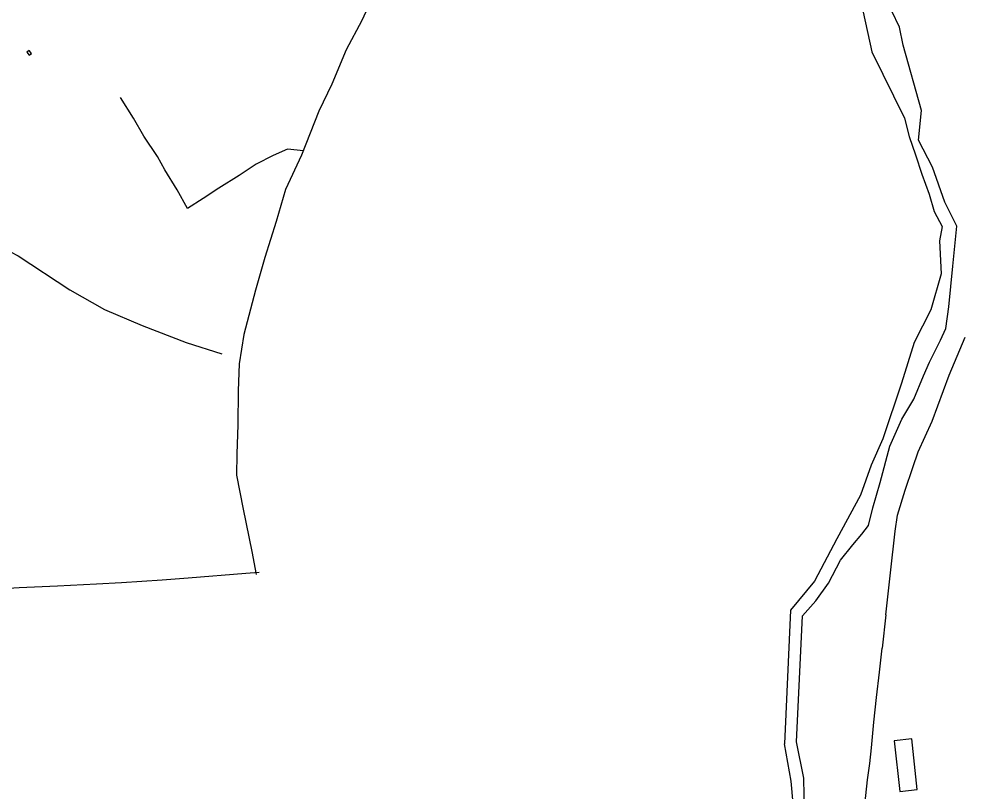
# Model space of a CAD drawing. Extents: x 324241 to 324894, y 3048252 to 3048939.
# Drawn here: x 324656.6 to 324887.5, y 3048530.7 to 3048719.2 of the extents above; entities that cross this region are included whole.
import ezdxf

# ---------------------------------------------------------------- set-up
doc = ezdxf.new("R2010")
doc.units = 0
doc.header["$MEASUREMENT"] = 0
doc.linetypes.add('89', pattern=[0])
doc.linetypes.add('93', pattern=[0])
for name, color, linetype in [('BOUNDARY', 255, 'Continuous'), ('BUILDING', 255, 'Continuous'), ('Drainage', 255, 'Continuous'), ('RELIEF', 255, 'Continuous'), ('WATER', 255, 'Continuous')]:
    doc.layers.add(name, color=color, linetype=linetype)

msp = doc.modelspace()

# ---------------------------------------------------------------- linework, layer by layer
at = {"layer": 'BOUNDARY', "color": 3, "linetype": '93'}
msp.add_line((324868.15, 3048573.91, 2560.08), (324867.22, 3048565.76, 2560.21), dxfattribs=at)
for points in [[(324726.06, 3048687.01, 2562.54), (324722.17, 3048687.46, 2561.67), (324718.68, 3048685.9, 2561.64), (324714.52, 3048683.81, 2561.74), (324710.34, 3048681, 2561.66), (324705.43, 3048677.9, 2561.59), (324701.56, 3048675.42, 2561.48), (324697.77, 3048672.97, 2561.55), (324695.2, 3048677.54, 2561.55), (324692.25, 3048682.4, 2561.68), (324690.39, 3048685.65, 2561.68), (324687.12, 3048690.65, 2561.76), (324684.59, 3048695.03, 2561.77), (324681.39, 3048700.01, 2561.97)], [(324599.28, 3048609.85, 2562.56), (324595.46, 3048622.48, 2563.28), (324590.33, 3048636.66, 2563.07), (324601.44, 3048641.19, 2563.18), (324614.95, 3048648.5, 2562.93), (324625.32, 3048656.56, 2562.68), (324632.42, 3048665.37, 2562.48), (324636.32, 3048671.29, 2562.59), (324641.36, 3048668.65, 2562.5), (324648.86, 3048665.3, 2562.3), (324656.41, 3048661.44, 2562.15), (324669.03, 3048653.11, 2561.88), (324677.53, 3048648.32, 2561.76), (324686.72, 3048644.42, 2561.54), (324697.44, 3048640.29, 2561.13), (324706.16, 3048637.54, 2561.13)], [(324868.15, 3048573.91, 2560.08), (324869.23, 3048584.12, 2560.09), (324870.37, 3048594.27, 2560.27), (324870.97, 3048598.21, 2560.23), (324872.84, 3048604.26, 2560.42), (324874.71, 3048609.84, 2560.37), (324876.04, 3048613.62, 2560.4), (324879.42, 3048621.15, 2560.5), (324883.55, 3048632.35, 2560.68), (324887.45, 3048641.62, 2560.64)], [(324640.35, 3048579.34, 2561.64), (324648.61, 3048580.08, 2561.63), (324656.72, 3048580.57, 2561.5), (324666.01, 3048580.95, 2561.41), (324675.57, 3048581.42, 2561.24), (324681.64, 3048581.79, 2561.2), (324691.55, 3048582.42, 2561.18), (324697.92, 3048582.91, 2561.04), (324711.98, 3048584.04, 2560.88), (324715.25, 3048584.27, 2559.88)], [(324862.97, 3048527.53, 2559.53), (324863.68, 3048533.65, 2559.45), (324864.18, 3048537.63, 2559.46), (324864.64, 3048541.48, 2559.97), (324865.18, 3048547.69, 2559.91), (324865.84, 3048553.72, 2560.08), (324866.59, 3048559.89, 2560.16), (324867.22, 3048565.76, 2560.21)]]:
    msp.add_polyline3d(points, dxfattribs=at)
at = {"layer": 'BUILDING', "color": 12, "linetype": 'Continuous'}
msp.add_line((324870.17, 3048543.16, 2559.99), (324871.52, 3048530.8, 2559.97), dxfattribs=at)
msp.add_polyline3d([(324871.52, 3048530.8, 2559.97), (324875.79, 3048531.31, 2559.97), (324874.44, 3048543.67, 2559.99), (324870.17, 3048543.16, 2559.99)], dxfattribs=at)
at = {"layer": 'Drainage', "color": 9, "linetype": 'Continuous'}
for p, q in [((324872.7, 3048694.99, 2559.46), (324873.8, 3048690.5, 2559.47)), ((324881.87, 3048668.57, 2559.37), (324881.23, 3048665.1, 2558.99)), ((324844.89, 3048575, 2558.07), (324843.38, 3048542.45, 2557.8))]:
    msp.add_line(p, q, dxfattribs=at)
at = {"layer": 'Drainage', "color": 5, "linetype": 'Continuous'}
for points in [[(324853.19, 3048764.14, 2560.1), (324864.69, 3048711.15, 2559.38), (324872.7, 3048694.99, 2559.46)], [(324873.8, 3048690.5, 2559.47), (324875.35, 3048686.08, 2559.5), (324876.87, 3048681.35, 2559.48), (324878.7, 3048676.5, 2559.39), (324879.94, 3048672.25, 2559.42), (324881.87, 3048668.57, 2559.37)], [(324881.23, 3048665.1, 2558.99), (324881.66, 3048657.06, 2559.34), (324879.12, 3048648.28, 2559.21), (324875.02, 3048640.28, 2559.31), (324871.93, 3048630.38, 2559.21), (324867.38, 3048616.79, 2559.08), (324864.56, 3048610.41, 2558.63), (324861.91, 3048603.05, 2559.12), (324856.16, 3048592.45, 2558.62), (324850.69, 3048582.09, 2558.6), (324844.89, 3048575, 2558.07)], [(324848.96, 3048498.26, 2557.1), (324848.17, 3048510.14, 2557.33), (324846.08, 3048521.52, 2557.41), (324845.01, 3048533.28, 2557.35), (324843.38, 3048542.45, 2557.8)]]:
    msp.add_polyline3d(points, dxfattribs=at)
at = {"layer": 'RELIEF', "color": 2, "linetype": '89'}
for p, q in [((324713.46, 3048589.29, 2560.78), (324714.54, 3048583.71, 2560.81)), ((324846.31, 3048542.95, 2558.74), (324847.81, 3048573.67, 2559.34))]:
    msp.add_line(p, q, dxfattribs=at)
for points in [[(324744.65, 3048728.4, 2563.05), (324740.29, 3048718.85, 2563.12), (324736.44, 3048711.65, 2563.25), (324733, 3048703.34, 2563.09), (324729.79, 3048696.68, 2562.97), (324725.57, 3048685.98, 2562.72), (324721.65, 3048677.6, 2562.98), (324719.4, 3048669.78, 2562.92), (324716.65, 3048661.04, 2562.87), (324714.35, 3048653.1, 2562.8), (324711.52, 3048642.26, 2562.8), (324710.32, 3048635.13, 2562.72), (324710.07, 3048628.49, 2562.78), (324710.02, 3048620.2, 2562.77), (324709.82, 3048613.14, 2560.92), (324709.67, 3048607.91, 2560.95), (324711.36, 3048599.64, 2560.88), (324713.46, 3048589.29, 2560.78)], [(324847.81, 3048573.67, 2559.34), (324851.06, 3048577.3, 2559.69), (324854.13, 3048581.62, 2559.7), (324857.03, 3048587.19, 2559.51), (324860.03, 3048590.97, 2559.96), (324862.3, 3048593.52, 2559.78), (324863.91, 3048595.67, 2559.93), (324864.91, 3048599.94, 2560.1), (324866.76, 3048606.16, 2560.22), (324869.12, 3048615.03, 2560.3), (324872.04, 3048621.62, 2560.51), (324874.95, 3048626.47, 2560.53), (324877.31, 3048632.2, 2560.59), (324878.75, 3048635.49, 2560.55), (324881.46, 3048640.88, 2560.65), (324882.73, 3048643.69, 2560.65), (324883.5, 3048649, 2560.3), (324884.49, 3048658.95, 2560.11), (324885.42, 3048668.69, 2560.3), (324882.52, 3048674.54, 2559.85), (324879.53, 3048683.06, 2559.87), (324876.07, 3048689.65, 2560.02), (324876.8, 3048696.85, 2560.84), (324872.38, 3048712.85, 2561.27), (324871.49, 3048717.23, 2561.28), (324869.58, 3048721.12, 2561.29)], [(324849.47, 3048503.1, 2558.22), (324850.25, 3048509.94, 2558.22), (324848.36, 3048521.37, 2558.51), (324848.13, 3048534.07, 2558.55), (324846.31, 3048542.95, 2558.74)]]:
    msp.add_polyline3d(points, dxfattribs=at)
at = {"layer": 'WATER', "color": 9, "linetype": 'Continuous'}
msp.add_polyline3d([(324659.68, 3048710.82, 2562.61), (324659.14, 3048711.51, 2562.59), (324658.57, 3048711.07, 2562.59), (324659.12, 3048710.39, 2562.59), (324659.68, 3048710.82, 2562.61)], dxfattribs=at)

doc.saveas('drawing.dxf')
